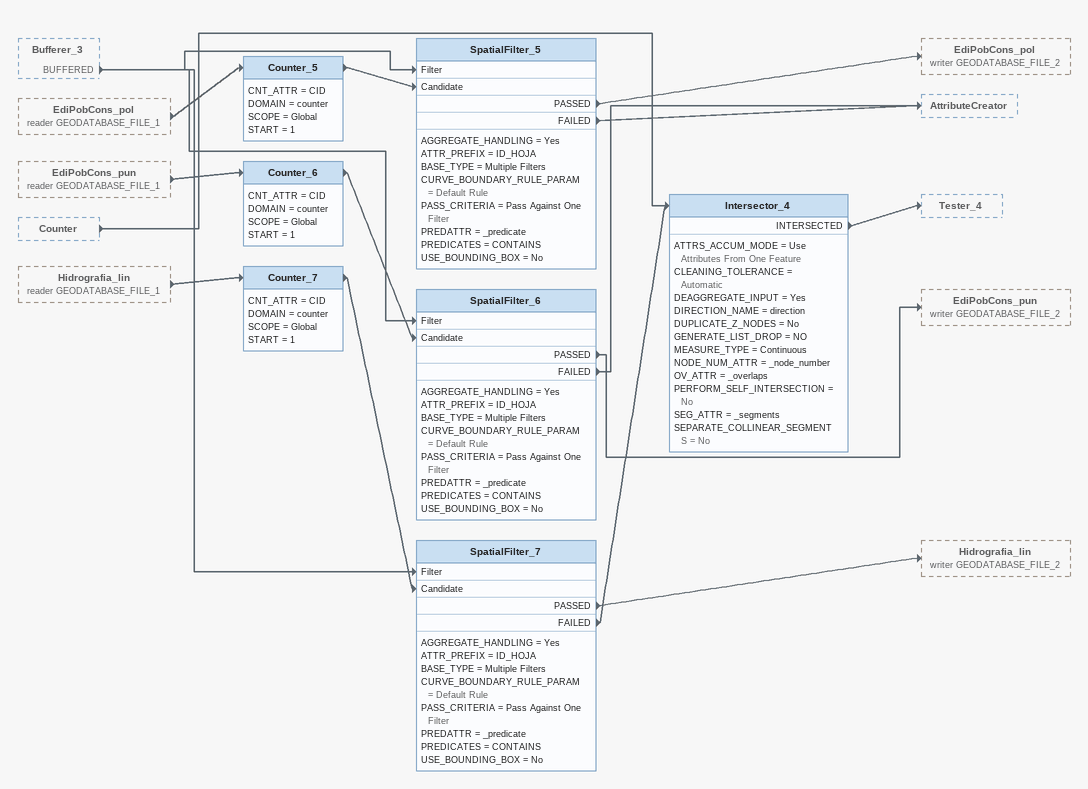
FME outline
Bufferer_3 [outside]
    BUFFERED -> SpatialFilter_5 [Filter]
    BUFFERED -> SpatialFilter_6 [Filter]
    BUFFERED -> SpatialFilter_7 [Filter]
EdiPobCons_pol (reader GEODATABASE_FILE_1) [outside]
    -> Counter_5
EdiPobCons_pun (reader GEODATABASE_FILE_1) [outside]
    -> Counter_6
Counter [outside]
    -> Intersector_4
Hidrografia_lin (reader GEODATABASE_FILE_1) [outside]
    -> Counter_7
Counter_5
    CNT_ATTR = CID
    DOMAIN = counter
    SCOPE = Global
    START = 1
    -> SpatialFilter_5 [Candidate]
SpatialFilter_5
    AGGREGATE_HANDLING = Yes
    ATTR_PREFIX = ID_HOJA
    BASE_TYPE = Multiple Filters
    CURVE_BOUNDARY_RULE_PARAM = Default Rule
    PASS_CRITERIA = Pass Against One Filter
    PREDATTR = _predicate
    PREDICATES = CONTAINS
    USE_BOUNDING_BOX = No
    PASSED -> EdiPobCons_pol (writer GEODATABASE_FILE_2)
    FAILED -> AttributeCreator
Counter_6
    CNT_ATTR = CID
    DOMAIN = counter
    SCOPE = Global
    START = 1
    -> SpatialFilter_6 [Candidate]
SpatialFilter_6
    AGGREGATE_HANDLING = Yes
    ATTR_PREFIX = ID_HOJA
    BASE_TYPE = Multiple Filters
    CURVE_BOUNDARY_RULE_PARAM = Default Rule
    PASS_CRITERIA = Pass Against One Filter
    PREDATTR = _predicate
    PREDICATES = CONTAINS
    USE_BOUNDING_BOX = No
    PASSED -> EdiPobCons_pun (writer GEODATABASE_FILE_2)
    FAILED -> AttributeCreator
Counter_7
    CNT_ATTR = CID
    DOMAIN = counter
    SCOPE = Global
    START = 1
    -> SpatialFilter_7 [Candidate]
SpatialFilter_7
    AGGREGATE_HANDLING = Yes
    ATTR_PREFIX = ID_HOJA
    BASE_TYPE = Multiple Filters
    CURVE_BOUNDARY_RULE_PARAM = Default Rule
    PASS_CRITERIA = Pass Against One Filter
    PREDATTR = _predicate
    PREDICATES = CONTAINS
    USE_BOUNDING_BOX = No
    PASSED -> Hidrografia_lin (writer GEODATABASE_FILE_2)
    FAILED -> Intersector_4
Intersector_4
    ATTRS_ACCUM_MODE = Use Attributes From One Feature
    CLEANING_TOLERANCE = Automatic
    DEAGGREGATE_INPUT = Yes
    DIRECTION_NAME = direction
    DUPLICATE_Z_NODES = No
    GENERATE_LIST_DROP = NO
    MEASURE_TYPE = Continuous
    NODE_NUM_ATTR = _node_number
    OV_ATTR = _overlaps
    PERFORM_SELF_INTERSECTION = No
    SEG_ATTR = _segments
    SEPARATE_COLLINEAR_SEGMENTS = No
    INTERSECTED -> Tester_4
